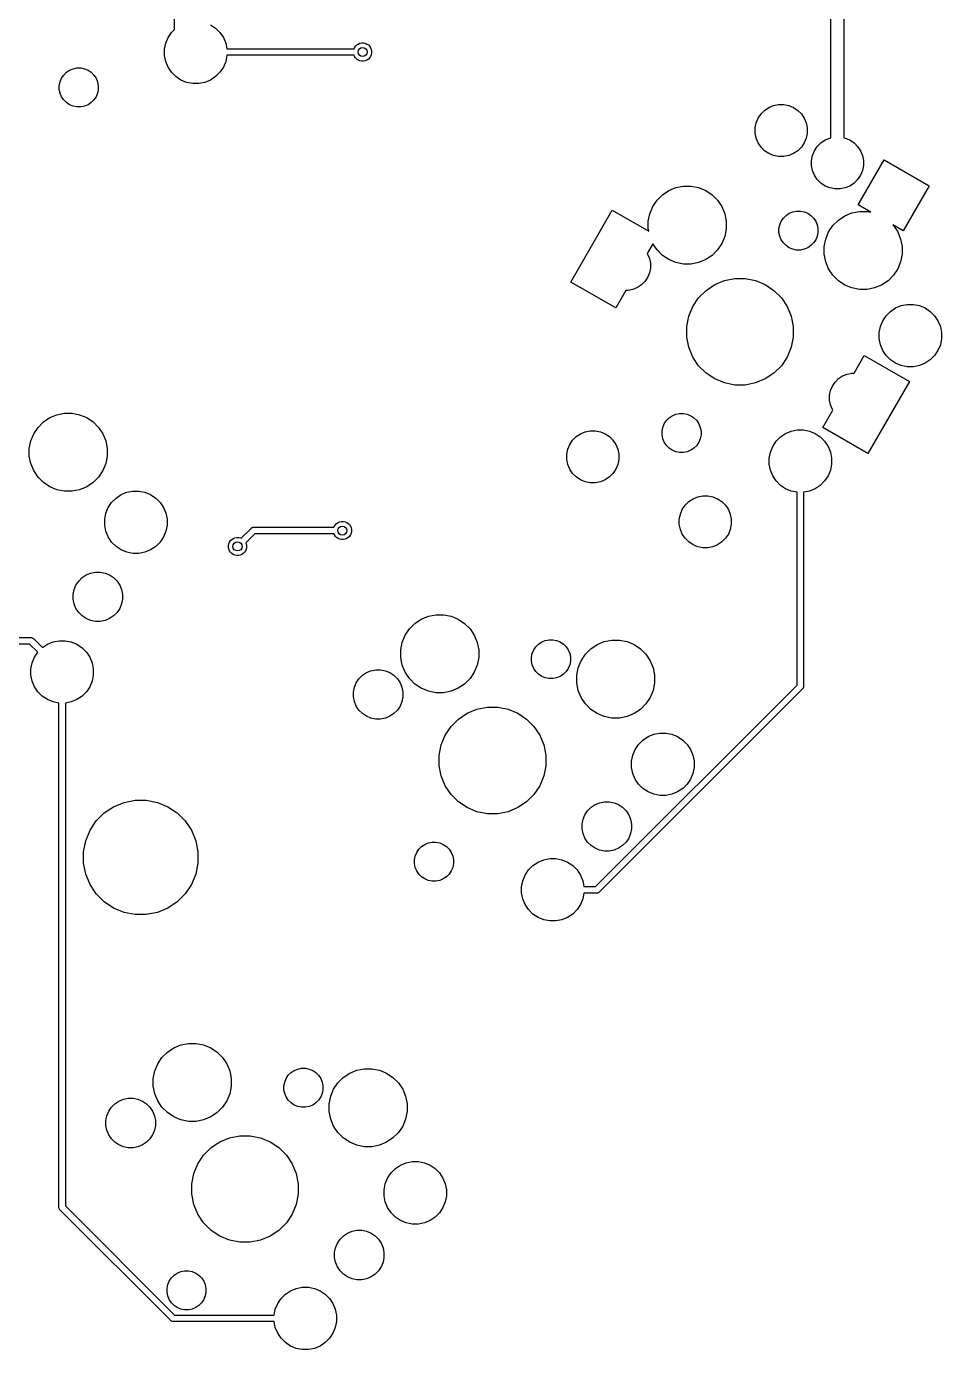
# Model space of a CAD drawing. Extents: x 52 to 337, y -159 to -34.
# Drawn here: x 298 to 333.2, y -159.4 to -108.5 of the extents above; entities that cross this region are included whole.
import ezdxf

# ---------------------------------------------------------------- set-up
doc = ezdxf.new("R2010")
doc.units = 0
doc.layers.add('BLACK', color=7, linetype='CONTINUOUS')

msp = doc.modelspace()

# ---------------------------------------------------------------- linework, layer by layer
at = {"layer": 'BLACK', "linetype": 'CONTINUOUS'}
for p, q in [((328.981, -112.8), (328.981, -101.083)), ((329.481, -101.175), (329.481, -112.8)), ((303.718, -108.635), (303.717, -102.907)), ((305.106, -108.449), (305.302, -108.58)), ((303.384, -109.162), (303.474, -108.944)), ((303.474, -108.944), (303.605, -108.748)), ((303.605, -108.748), (303.718, -108.635)), ((305.302, -108.58), (305.47, -108.748)), ((305.47, -108.748), (305.601, -108.944)), ((305.601, -108.944), (305.691, -109.162)), ((303.337, -109.394), (303.384, -109.162)), ((303.337, -109.631), (303.337, -109.394)), ((305.691, -109.162), (305.734, -109.375)), ((305.734, -109.375), (310.629, -109.375)), ((310.629, -109.375), (310.646, -109.334)), ((310.646, -109.334), (310.684, -109.277)), ((310.684, -109.277), (310.733, -109.228)), ((310.733, -109.228), (310.79, -109.19)), ((310.79, -109.19), (310.854, -109.163)), ((310.854, -109.163), (310.922, -109.15)), ((310.922, -109.15), (310.991, -109.15)), ((310.991, -109.15), (311.058, -109.163)), ((311.058, -109.163), (311.122, -109.19)), ((311.122, -109.19), (311.179, -109.228)), ((311.179, -109.228), (311.228, -109.277)), ((311.228, -109.277), (311.266, -109.334)), ((311.266, -109.334), (311.293, -109.398)), ((311.293, -109.398), (311.306, -109.466)), ((311.306, -109.466), (311.306, -109.534)), ((303.384, -109.863), (303.337, -109.631)), ((303.474, -110.081), (303.384, -109.863)), ((305.691, -109.863), (305.601, -110.081)), ((305.738, -109.631), (305.691, -109.863)), ((310.629, -109.625), (305.738, -109.625)), ((305.738, -109.625), (305.738, -109.631)), ((310.646, -109.666), (310.629, -109.625)), ((310.684, -109.723), (310.646, -109.666)), ((310.733, -109.772), (310.684, -109.723)), ((310.79, -109.81), (310.733, -109.772)), ((310.854, -109.837), (310.79, -109.81)), ((310.922, -109.85), (310.854, -109.837)), ((310.991, -109.85), (310.922, -109.85)), ((311.058, -109.837), (310.991, -109.85)), ((311.122, -109.81), (311.058, -109.837)), ((311.179, -109.772), (311.122, -109.81)), ((311.228, -109.723), (311.179, -109.772)), ((311.266, -109.666), (311.228, -109.723)), ((311.293, -109.602), (311.266, -109.666)), ((311.306, -109.534), (311.293, -109.602)), ((299.373, -110.507), (299.455, -110.384)), ((299.455, -110.384), (299.559, -110.28)), ((299.559, -110.28), (299.682, -110.198)), ((299.682, -110.198), (299.819, -110.141)), ((299.819, -110.141), (299.964, -110.112)), ((299.964, -110.112), (300.111, -110.112)), ((300.111, -110.112), (300.256, -110.141)), ((300.256, -110.141), (300.393, -110.198)), ((300.393, -110.198), (300.516, -110.28)), ((300.516, -110.28), (300.62, -110.384)), ((300.62, -110.384), (300.702, -110.507)), ((303.605, -110.277), (303.474, -110.081)), ((303.773, -110.445), (303.605, -110.277)), ((303.969, -110.576), (303.773, -110.445)), ((305.302, -110.445), (305.106, -110.576)), ((305.47, -110.277), (305.302, -110.445)), ((305.601, -110.081), (305.47, -110.277)), ((299.287, -110.789), (299.316, -110.644)), ((299.287, -110.936), (299.287, -110.789)), ((299.316, -111.081), (299.287, -110.936)), ((299.316, -110.644), (299.373, -110.507)), ((300.702, -110.507), (300.759, -110.644)), ((300.759, -110.644), (300.787, -110.789)), ((300.787, -110.936), (300.759, -111.081)), ((300.787, -110.789), (300.787, -110.936)), ((304.187, -110.666), (303.969, -110.576)), ((304.419, -110.712), (304.187, -110.666)), ((304.656, -110.712), (304.419, -110.712)), ((304.888, -110.666), (304.656, -110.712)), ((305.106, -110.576), (304.888, -110.666)), ((299.373, -111.218), (299.316, -111.081)), ((299.455, -111.341), (299.373, -111.218)), ((299.559, -111.445), (299.455, -111.341)), ((299.682, -111.527), (299.559, -111.445)), ((300.516, -111.445), (300.393, -111.527)), ((300.62, -111.341), (300.516, -111.445)), ((300.702, -111.218), (300.62, -111.341)), ((300.759, -111.081), (300.702, -111.218)), ((299.819, -111.584), (299.682, -111.527)), ((299.964, -111.612), (299.819, -111.584)), ((300.111, -111.612), (299.964, -111.612)), ((300.256, -111.584), (300.111, -111.612)), ((300.393, -111.527), (300.256, -111.584)), ((326.18, -112.046), (326.289, -111.882)), ((326.289, -111.882), (326.429, -111.743)), ((326.429, -111.743), (326.593, -111.633)), ((326.593, -111.633), (326.774, -111.558)), ((326.774, -111.558), (326.968, -111.52)), ((326.968, -111.52), (327.165, -111.52)), ((327.165, -111.52), (327.358, -111.558)), ((327.358, -111.558), (327.54, -111.633)), ((327.54, -111.633), (327.704, -111.743)), ((327.704, -111.743), (327.843, -111.882)), ((327.843, -111.882), (327.952, -112.046)), ((326.066, -112.421), (326.105, -112.228)), ((326.066, -112.618), (326.066, -112.421)), ((326.105, -112.228), (326.18, -112.046)), ((327.952, -112.046), (328.028, -112.228)), ((328.028, -112.228), (328.066, -112.421)), ((328.066, -112.421), (328.066, -112.618)), ((326.105, -112.811), (326.066, -112.618)), ((326.18, -112.993), (326.105, -112.811)), ((326.289, -113.157), (326.18, -112.993)), ((327.952, -112.993), (327.843, -113.157)), ((328.028, -112.811), (327.952, -112.993)), ((328.066, -112.618), (328.028, -112.811)), ((328.454, -113.132), (328.594, -112.993)), ((328.594, -112.993), (328.758, -112.883)), ((328.758, -112.883), (328.94, -112.808)), ((328.94, -112.808), (328.981, -112.8)), ((329.481, -112.8), (329.523, -112.808)), ((329.523, -112.808), (329.705, -112.883)), ((329.705, -112.883), (329.869, -112.993)), ((329.869, -112.993), (330.008, -113.132)), ((326.429, -113.296), (326.289, -113.157)), ((326.593, -113.406), (326.429, -113.296)), ((326.774, -113.481), (326.593, -113.406)), ((326.968, -113.52), (326.774, -113.481)), ((327.165, -113.52), (326.968, -113.52)), ((327.358, -113.481), (327.165, -113.52)), ((327.54, -113.406), (327.358, -113.481)), ((327.704, -113.296), (327.54, -113.406)), ((327.843, -113.157), (327.704, -113.296)), ((328.231, -113.671), (328.27, -113.478)), ((328.27, -113.478), (328.345, -113.296)), ((328.345, -113.296), (328.454, -113.132)), ((330.008, -113.132), (330.117, -113.296)), ((330.117, -113.296), (330.193, -113.478)), ((330.193, -113.478), (330.231, -113.671)), ((328.231, -113.868), (328.231, -113.671)), ((328.27, -114.061), (328.231, -113.868)), ((330.03, -115.386), (331.03, -113.653)), ((330.231, -113.868), (330.193, -114.061)), ((330.231, -113.671), (330.231, -113.868)), ((331.03, -113.653), (332.762, -114.653)), ((328.345, -114.243), (328.27, -114.061)), ((328.454, -114.407), (328.345, -114.243)), ((328.594, -114.546), (328.454, -114.407)), ((328.758, -114.656), (328.594, -114.546)), ((329.869, -114.546), (329.705, -114.656)), ((330.008, -114.407), (329.869, -114.546)), ((330.117, -114.243), (330.008, -114.407)), ((330.193, -114.061), (330.117, -114.243)), ((322.287, -115.204), (322.495, -114.995)), ((322.495, -114.995), (322.741, -114.831)), ((322.741, -114.831), (323.014, -114.718)), ((323.014, -114.718), (323.304, -114.66)), ((323.304, -114.66), (323.599, -114.66)), ((323.599, -114.66), (323.889, -114.718)), ((323.889, -114.718), (324.162, -114.831)), ((324.162, -114.831), (324.408, -114.995)), ((324.408, -114.995), (324.617, -115.204)), ((328.94, -114.731), (328.758, -114.656)), ((329.133, -114.77), (328.94, -114.731)), ((329.33, -114.77), (329.133, -114.77)), ((329.523, -114.731), (329.33, -114.77)), ((329.705, -114.656), (329.523, -114.731)), ((332.762, -114.653), (331.762, -116.386)), ((318.965, -118.35), (320.565, -115.579)), ((320.565, -115.579), (321.968, -116.389)), ((322.009, -115.722), (322.122, -115.449)), ((322.122, -115.449), (322.287, -115.204)), ((324.617, -115.204), (324.781, -115.449)), ((324.781, -115.449), (324.894, -115.722)), ((330.512, -115.664), (330.03, -115.386)), ((321.952, -116.012), (322.009, -115.722)), ((321.952, -116.308), (321.952, -116.012)), ((324.894, -115.722), (324.952, -116.012)), ((324.952, -116.012), (324.952, -116.308)), ((327.01, -116.149), (327.067, -116.012)), ((327.067, -116.012), (327.149, -115.889)), ((327.149, -115.889), (327.253, -115.785)), ((327.253, -115.785), (327.376, -115.703)), ((327.376, -115.703), (327.512, -115.646)), ((327.512, -115.646), (327.657, -115.618)), ((327.657, -115.618), (327.805, -115.618)), ((327.805, -115.618), (327.95, -115.646)), ((327.95, -115.646), (328.087, -115.703)), ((328.087, -115.703), (328.209, -115.785)), ((328.209, -115.785), (328.314, -115.889)), ((328.314, -115.889), (328.396, -116.012)), ((328.396, -116.012), (328.452, -116.149)), ((329.056, -116.179), (329.265, -115.97)), ((329.265, -115.97), (329.51, -115.806)), ((329.51, -115.806), (329.783, -115.693)), ((329.783, -115.693), (330.073, -115.635)), ((330.073, -115.635), (330.369, -115.635)), ((330.369, -115.635), (330.512, -115.664)), ((321.968, -116.389), (321.952, -116.308)), ((324.894, -116.598), (324.781, -116.871)), ((324.952, -116.308), (324.894, -116.598)), ((326.981, -116.294), (327.01, -116.149)), ((326.981, -116.441), (326.981, -116.294)), ((327.01, -116.586), (326.981, -116.441)), ((327.067, -116.723), (327.01, -116.586)), ((328.452, -116.586), (328.396, -116.723)), ((328.452, -116.149), (328.481, -116.294)), ((328.481, -116.441), (328.452, -116.586)), ((328.481, -116.294), (328.481, -116.441)), ((328.779, -116.698), (328.892, -116.425)), ((328.892, -116.425), (329.056, -116.179)), ((331.762, -116.386), (331.361, -116.154)), ((331.361, -116.154), (331.386, -116.179)), ((331.386, -116.179), (331.55, -116.425)), ((331.55, -116.425), (331.663, -116.698)), ((322.126, -116.876), (321.909, -117.252)), ((322.287, -117.116), (322.126, -116.876)), ((324.781, -116.871), (324.617, -117.116)), ((327.149, -116.846), (327.067, -116.723)), ((327.253, -116.95), (327.149, -116.846)), ((327.376, -117.032), (327.253, -116.95)), ((327.512, -117.089), (327.376, -117.032)), ((327.657, -117.118), (327.512, -117.089)), ((327.95, -117.089), (327.805, -117.118)), ((328.087, -117.032), (327.95, -117.089)), ((328.209, -116.95), (328.087, -117.032)), ((328.314, -116.846), (328.209, -116.95)), ((328.396, -116.723), (328.314, -116.846)), ((328.721, -116.988), (328.779, -116.698)), ((328.721, -117.283), (328.721, -116.988)), ((331.663, -116.698), (331.721, -116.988)), ((331.721, -116.988), (331.721, -117.283)), ((321.909, -117.252), (321.924, -117.275)), ((321.924, -117.275), (321.995, -117.448)), ((321.995, -117.448), (322.032, -117.631)), ((322.495, -117.325), (322.287, -117.116)), ((322.741, -117.489), (322.495, -117.325)), ((323.014, -117.602), (322.741, -117.489)), ((323.304, -117.66), (323.014, -117.602)), ((323.889, -117.602), (323.599, -117.66)), ((324.162, -117.489), (323.889, -117.602)), ((324.408, -117.325), (324.162, -117.489)), ((324.617, -117.116), (324.408, -117.325)), ((327.805, -117.118), (327.657, -117.118)), ((328.779, -117.573), (328.721, -117.283)), ((328.892, -117.846), (328.779, -117.573)), ((331.663, -117.573), (331.55, -117.846)), ((331.721, -117.283), (331.663, -117.573)), ((321.995, -118.002), (321.924, -118.175)), ((322.032, -117.818), (321.995, -118.002)), ((322.032, -117.631), (322.032, -117.818)), ((323.599, -117.66), (323.304, -117.66)), ((329.056, -118.091), (328.892, -117.846)), ((329.265, -118.3), (329.056, -118.091)), ((331.386, -118.091), (331.177, -118.3)), ((331.55, -117.846), (331.386, -118.091)), ((320.698, -119.35), (318.965, -118.35)), ((321.359, -118.638), (321.175, -118.675)), ((321.532, -118.567), (321.359, -118.638)), ((321.687, -118.463), (321.532, -118.567)), ((321.82, -118.33), (321.687, -118.463)), ((321.924, -118.175), (321.82, -118.33)), ((324.174, -118.672), (324.51, -118.448)), ((324.51, -118.448), (324.883, -118.293)), ((324.883, -118.293), (325.279, -118.215)), ((325.279, -118.215), (325.683, -118.215)), ((325.683, -118.215), (326.079, -118.293)), ((326.079, -118.293), (326.452, -118.448)), ((326.452, -118.448), (326.788, -118.672)), ((329.51, -118.465), (329.265, -118.3)), ((329.783, -118.578), (329.51, -118.465)), ((330.073, -118.635), (329.783, -118.578)), ((330.369, -118.635), (330.073, -118.635)), ((330.658, -118.578), (330.369, -118.635)), ((330.931, -118.465), (330.658, -118.578)), ((331.177, -118.3), (330.931, -118.465)), ((321.088, -118.675), (320.698, -119.35)), ((321.175, -118.675), (321.088, -118.675)), ((323.665, -119.294), (323.889, -118.958)), ((323.889, -118.958), (324.174, -118.672)), ((326.788, -118.672), (327.074, -118.958)), ((327.074, -118.958), (327.298, -119.294)), ((323.51, -119.667), (323.665, -119.294)), ((327.298, -119.294), (327.452, -119.667)), ((330.972, -119.843), (331.104, -119.647)), ((331.104, -119.647), (331.271, -119.48)), ((331.271, -119.48), (331.467, -119.348)), ((331.467, -119.348), (331.686, -119.258)), ((331.686, -119.258), (331.918, -119.212)), ((331.918, -119.212), (332.154, -119.212)), ((332.154, -119.212), (332.386, -119.258)), ((332.386, -119.258), (332.604, -119.348)), ((332.604, -119.348), (332.801, -119.48)), ((332.801, -119.48), (332.968, -119.647)), ((332.968, -119.647), (333.099, -119.843)), ((323.431, -120.063), (323.51, -119.667)), ((323.431, -120.467), (323.431, -120.063)), ((327.452, -119.667), (327.531, -120.063)), ((327.531, -120.063), (327.531, -120.467)), ((330.836, -120.294), (330.882, -120.062)), ((330.882, -120.062), (330.972, -119.843)), ((333.099, -119.843), (333.19, -120.062)), ((333.19, -120.062), (333.236, -120.294)), ((323.51, -120.863), (323.431, -120.467)), ((327.531, -120.467), (327.452, -120.863)), ((330.836, -120.53), (330.836, -120.294)), ((330.882, -120.762), (330.836, -120.53)), ((333.236, -120.53), (333.19, -120.762)), ((333.236, -120.294), (333.236, -120.53)), ((323.665, -121.236), (323.51, -120.863)), ((327.452, -120.863), (327.298, -121.236)), ((329.875, -121.855), (330.265, -121.179)), ((330.265, -121.179), (331.997, -122.179)), ((330.972, -120.98), (330.882, -120.762)), ((331.104, -121.177), (330.972, -120.98)), ((331.271, -121.344), (331.104, -121.177)), ((332.968, -121.177), (332.801, -121.344)), ((333.099, -120.98), (332.968, -121.177)), ((333.19, -120.762), (333.099, -120.98)), ((323.889, -121.572), (323.665, -121.236)), ((324.174, -121.857), (323.889, -121.572)), ((327.074, -121.572), (326.788, -121.857)), ((327.298, -121.236), (327.074, -121.572)), ((331.467, -121.475), (331.271, -121.344)), ((331.686, -121.566), (331.467, -121.475)), ((331.918, -121.612), (331.686, -121.566)), ((332.154, -121.612), (331.918, -121.612)), ((332.386, -121.566), (332.154, -121.612)), ((332.604, -121.475), (332.386, -121.566)), ((332.801, -121.344), (332.604, -121.475)), ((324.51, -122.081), (324.174, -121.857)), ((324.883, -122.236), (324.51, -122.081)), ((326.452, -122.081), (326.079, -122.236)), ((326.788, -121.857), (326.452, -122.081)), ((329.039, -122.355), (329.143, -122.199)), ((329.143, -122.199), (329.275, -122.067)), ((329.275, -122.067), (329.431, -121.963)), ((329.431, -121.963), (329.604, -121.891)), ((329.604, -121.891), (329.787, -121.855)), ((329.787, -121.855), (329.875, -121.855)), ((331.997, -122.179), (330.397, -124.95)), ((325.279, -122.315), (324.883, -122.236)), ((325.683, -122.315), (325.279, -122.315)), ((326.079, -122.236), (325.683, -122.315)), ((328.931, -122.711), (328.967, -122.528)), ((328.931, -122.898), (328.931, -122.711)), ((328.967, -122.528), (329.039, -122.355)), ((328.967, -123.082), (328.931, -122.898)), ((329.039, -123.255), (328.967, -123.082)), ((298.675, -123.735), (298.921, -123.57)), ((298.921, -123.57), (299.194, -123.457)), ((299.194, -123.457), (299.484, -123.4)), ((299.484, -123.4), (299.779, -123.4)), ((299.779, -123.4), (300.069, -123.457)), ((300.069, -123.457), (300.342, -123.57)), ((300.342, -123.57), (300.588, -123.735)), ((322.567, -123.807), (322.649, -123.684)), ((322.649, -123.684), (322.753, -123.579)), ((322.753, -123.579), (322.876, -123.497)), ((322.876, -123.497), (323.012, -123.441)), ((323.012, -123.441), (323.157, -123.412)), ((323.157, -123.412), (323.305, -123.412)), ((323.305, -123.412), (323.45, -123.441)), ((323.45, -123.441), (323.587, -123.497)), ((323.587, -123.497), (323.709, -123.579)), ((323.709, -123.579), (323.814, -123.684)), ((323.814, -123.684), (323.896, -123.807)), ((328.665, -123.95), (329.054, -123.277)), ((329.054, -123.277), (329.039, -123.255)), ((298.189, -124.462), (298.302, -124.189)), ((298.302, -124.189), (298.467, -123.944)), ((298.467, -123.944), (298.675, -123.735)), ((300.588, -123.735), (300.797, -123.944)), ((300.797, -123.944), (300.961, -124.189)), ((300.961, -124.189), (301.074, -124.462)), ((319.179, -124.3), (319.343, -124.191)), ((319.343, -124.191), (319.524, -124.115)), ((319.524, -124.115), (319.718, -124.077)), ((319.718, -124.077), (319.915, -124.077)), ((319.915, -124.077), (320.108, -124.115)), ((320.108, -124.115), (320.29, -124.191)), ((320.29, -124.191), (320.454, -124.3)), ((322.481, -124.088), (322.51, -123.943)), ((322.481, -124.236), (322.481, -124.088)), ((322.51, -124.381), (322.481, -124.236)), ((322.51, -123.943), (322.567, -123.807)), ((323.896, -123.807), (323.952, -123.943)), ((323.952, -123.943), (323.981, -124.088)), ((323.981, -124.236), (323.952, -124.381)), ((323.981, -124.088), (323.981, -124.236)), ((327.038, -124.311), (327.235, -124.179)), ((327.235, -124.179), (327.453, -124.089)), ((327.453, -124.089), (327.685, -124.043)), ((327.685, -124.043), (327.922, -124.043)), ((327.922, -124.043), (328.153, -124.089)), ((328.153, -124.089), (328.372, -124.179)), ((328.372, -124.179), (328.568, -124.311)), ((330.397, -124.95), (328.665, -123.95)), ((298.132, -124.752), (298.189, -124.462)), ((301.074, -124.462), (301.132, -124.752)), ((318.855, -124.785), (318.93, -124.603)), ((318.93, -124.603), (319.039, -124.439)), ((319.039, -124.439), (319.179, -124.3)), ((320.454, -124.3), (320.593, -124.439)), ((320.593, -124.439), (320.702, -124.603)), ((320.702, -124.603), (320.778, -124.785)), ((322.567, -124.517), (322.51, -124.381)), ((322.649, -124.64), (322.567, -124.517)), ((322.753, -124.744), (322.649, -124.64)), ((322.876, -124.826), (322.753, -124.744)), ((323.709, -124.744), (323.587, -124.826)), ((323.814, -124.64), (323.709, -124.744)), ((323.896, -124.517), (323.814, -124.64)), ((323.952, -124.381), (323.896, -124.517)), ((326.649, -124.893), (326.74, -124.674)), ((326.74, -124.674), (326.871, -124.478)), ((326.871, -124.478), (327.038, -124.311)), ((328.568, -124.311), (328.735, -124.478)), ((328.735, -124.478), (328.867, -124.674)), ((328.867, -124.674), (328.957, -124.893)), ((298.132, -125.047), (298.132, -124.752)), ((298.189, -125.337), (298.132, -125.047)), ((301.132, -125.047), (301.074, -125.337)), ((301.132, -124.752), (301.132, -125.047)), ((318.816, -124.978), (318.855, -124.785)), ((318.816, -125.175), (318.816, -124.978)), ((318.855, -125.369), (318.816, -125.175)), ((320.778, -124.785), (320.816, -124.978)), ((320.816, -125.175), (320.778, -125.369)), ((320.816, -124.978), (320.816, -125.175)), ((323.012, -124.883), (322.876, -124.826)), ((323.157, -124.912), (323.012, -124.883)), ((323.305, -124.912), (323.157, -124.912)), ((323.45, -124.883), (323.305, -124.912)), ((323.587, -124.826), (323.45, -124.883)), ((326.603, -125.124), (326.649, -124.893)), ((326.603, -125.361), (326.603, -125.124)), ((328.957, -124.893), (329.003, -125.124)), ((329.003, -125.124), (329.003, -125.361)), ((298.302, -125.61), (298.189, -125.337)), ((298.467, -125.856), (298.302, -125.61)), ((300.961, -125.61), (300.797, -125.856)), ((301.074, -125.337), (300.961, -125.61)), ((318.93, -125.551), (318.855, -125.369)), ((319.039, -125.714), (318.93, -125.551)), ((319.179, -125.854), (319.039, -125.714)), ((320.593, -125.714), (320.454, -125.854)), ((320.702, -125.551), (320.593, -125.714)), ((320.778, -125.369), (320.702, -125.551)), ((326.649, -125.593), (326.603, -125.361)), ((326.74, -125.811), (326.649, -125.593)), ((328.957, -125.593), (328.867, -125.811)), ((329.003, -125.361), (328.957, -125.593)), ((298.675, -126.065), (298.467, -125.856)), ((298.921, -126.229), (298.675, -126.065)), ((299.194, -126.342), (298.921, -126.229)), ((300.342, -126.229), (300.069, -126.342)), ((300.588, -126.065), (300.342, -126.229)), ((300.797, -125.856), (300.588, -126.065)), ((319.343, -125.963), (319.179, -125.854)), ((319.524, -126.038), (319.343, -125.963)), ((319.718, -126.077), (319.524, -126.038)), ((319.915, -126.077), (319.718, -126.077)), ((320.108, -126.038), (319.915, -126.077)), ((320.29, -125.963), (320.108, -126.038)), ((320.454, -125.854), (320.29, -125.963)), ((326.871, -126.008), (326.74, -125.811)), ((327.038, -126.175), (326.871, -126.008)), ((327.235, -126.306), (327.038, -126.175)), ((328.568, -126.175), (328.372, -126.306)), ((328.735, -126.008), (328.568, -126.175)), ((328.867, -125.811), (328.735, -126.008)), ((299.484, -126.4), (299.194, -126.342)), ((299.779, -126.4), (299.484, -126.4)), ((300.069, -126.342), (299.779, -126.4)), ((301.301, -126.83), (301.468, -126.663)), ((301.468, -126.663), (301.664, -126.531)), ((301.664, -126.531), (301.883, -126.441)), ((301.883, -126.441), (302.115, -126.395)), ((302.115, -126.395), (302.351, -126.395)), ((302.351, -126.395), (302.583, -126.441)), ((302.583, -126.441), (302.801, -126.531)), ((302.801, -126.531), (302.998, -126.663)), ((302.998, -126.663), (303.165, -126.83)), ((323.509, -126.8), (323.673, -126.691)), ((323.673, -126.691), (323.855, -126.615)), ((323.855, -126.615), (324.048, -126.577)), ((324.048, -126.577), (324.245, -126.577)), ((324.245, -126.577), (324.438, -126.615)), ((324.438, -126.615), (324.62, -126.691)), ((324.62, -126.691), (324.784, -126.8)), ((327.453, -126.397), (327.235, -126.306)), ((327.678, -126.441), (327.453, -126.397)), ((327.678, -133.861), (327.678, -126.441)), ((328.153, -126.397), (327.928, -126.441)), ((327.928, -126.441), (327.928, -133.906)), ((328.372, -126.306), (328.153, -126.397)), ((301.033, -127.477), (301.079, -127.245)), ((301.079, -127.245), (301.169, -127.026)), ((301.169, -127.026), (301.301, -126.83)), ((303.165, -126.83), (303.296, -127.026)), ((303.296, -127.026), (303.387, -127.245)), ((303.387, -127.245), (303.433, -127.477)), ((323.146, -127.478), (323.185, -127.285)), ((323.185, -127.285), (323.26, -127.103)), ((323.26, -127.103), (323.37, -126.939)), ((323.37, -126.939), (323.509, -126.8)), ((324.784, -126.8), (324.923, -126.939)), ((324.923, -126.939), (325.033, -127.103)), ((325.033, -127.103), (325.108, -127.285)), ((325.108, -127.285), (325.146, -127.478)), ((301.033, -127.713), (301.033, -127.477)), ((301.079, -127.945), (301.033, -127.713)), ((303.433, -127.713), (303.387, -127.945)), ((303.433, -127.477), (303.433, -127.713)), ((306.687, -127.81), (306.708, -127.799)), ((306.708, -127.799), (306.732, -127.792)), ((306.732, -127.792), (306.75, -127.79)), ((306.75, -127.79), (306.756, -127.789)), ((306.75, -127.79), (306.75, -127.79)), ((306.756, -127.789), (306.763, -127.79)), ((306.763, -127.79), (309.854, -127.79)), ((309.854, -127.79), (309.871, -127.749)), ((309.871, -127.749), (309.909, -127.692)), ((309.909, -127.692), (309.958, -127.643)), ((309.958, -127.643), (310.015, -127.605)), ((310.015, -127.605), (310.079, -127.578)), ((310.079, -127.578), (310.147, -127.565)), ((310.147, -127.565), (310.216, -127.565)), ((310.216, -127.565), (310.283, -127.578)), ((310.283, -127.578), (310.347, -127.605)), ((310.347, -127.605), (310.404, -127.643)), ((310.404, -127.643), (310.453, -127.692)), ((310.453, -127.692), (310.491, -127.749)), ((310.491, -127.749), (310.518, -127.813)), ((323.146, -127.675), (323.146, -127.478)), ((323.185, -127.869), (323.146, -127.675)), ((325.146, -127.675), (325.108, -127.869)), ((325.146, -127.478), (325.146, -127.675)), ((301.169, -128.163), (301.079, -127.945)), ((301.301, -128.36), (301.169, -128.163)), ((303.296, -128.163), (303.165, -128.36)), ((303.387, -127.945), (303.296, -128.163)), ((305.834, -128.361), (305.872, -128.304)), ((305.872, -128.304), (305.921, -128.255)), ((305.921, -128.255), (305.978, -128.217)), ((305.978, -128.217), (306.042, -128.191)), ((306.042, -128.191), (306.109, -128.177)), ((306.109, -128.177), (306.178, -128.177)), ((306.178, -128.177), (306.246, -128.191)), ((306.246, -128.191), (306.287, -128.208)), ((306.287, -128.208), (306.664, -127.831)), ((306.808, -128.04), (306.463, -128.384)), ((306.664, -127.831), (306.668, -127.826)), ((306.668, -127.826), (306.672, -127.822)), ((306.672, -127.822), (306.687, -127.81)), ((309.854, -128.04), (306.808, -128.04)), ((309.871, -128.08), (309.854, -128.04)), ((309.909, -128.138), (309.871, -128.08)), ((309.958, -128.187), (309.909, -128.138)), ((310.015, -128.225), (309.958, -128.187)), ((310.079, -128.251), (310.015, -128.225)), ((310.147, -128.265), (310.079, -128.251)), ((310.216, -128.265), (310.147, -128.265)), ((310.283, -128.251), (310.216, -128.265)), ((310.347, -128.225), (310.283, -128.251)), ((310.404, -128.187), (310.347, -128.225)), ((310.453, -128.138), (310.404, -128.187)), ((310.491, -128.08), (310.453, -128.138)), ((310.518, -128.017), (310.491, -128.08)), ((310.518, -127.813), (310.531, -127.88)), ((310.531, -127.949), (310.518, -128.017)), ((310.531, -127.88), (310.531, -127.949)), ((323.26, -128.051), (323.185, -127.869)), ((323.37, -128.214), (323.26, -128.051)), ((323.509, -128.354), (323.37, -128.214)), ((324.923, -128.214), (324.784, -128.354)), ((325.033, -128.051), (324.923, -128.214)), ((325.108, -127.869), (325.033, -128.051)), ((301.468, -128.527), (301.301, -128.36)), ((301.664, -128.658), (301.468, -128.527)), ((301.883, -128.749), (301.664, -128.658)), ((302.115, -128.795), (301.883, -128.749)), ((302.351, -128.795), (302.115, -128.795)), ((302.583, -128.749), (302.351, -128.795)), ((302.801, -128.658), (302.583, -128.749)), ((302.998, -128.527), (302.801, -128.658)), ((303.165, -128.36), (302.998, -128.527)), ((305.794, -128.493), (305.807, -128.425)), ((305.794, -128.562), (305.794, -128.493)), ((305.807, -128.629), (305.794, -128.562)), ((305.807, -128.425), (305.834, -128.361)), ((305.834, -128.693), (305.807, -128.629)), ((305.872, -128.75), (305.834, -128.693)), ((305.921, -128.799), (305.872, -128.75)), ((305.978, -128.837), (305.921, -128.799)), ((306.367, -128.799), (306.31, -128.837)), ((306.416, -128.75), (306.367, -128.799)), ((306.454, -128.693), (306.416, -128.75)), ((306.48, -128.629), (306.454, -128.693)), ((306.463, -128.384), (306.48, -128.425)), ((306.48, -128.425), (306.494, -128.493)), ((306.494, -128.562), (306.48, -128.629)), ((306.494, -128.493), (306.494, -128.562)), ((323.673, -128.463), (323.509, -128.354)), ((323.855, -128.538), (323.673, -128.463)), ((324.048, -128.577), (323.855, -128.538)), ((324.245, -128.577), (324.048, -128.577)), ((324.438, -128.538), (324.245, -128.577)), ((324.62, -128.463), (324.438, -128.538)), ((324.784, -128.354), (324.62, -128.463)), ((306.042, -128.864), (305.978, -128.837)), ((306.109, -128.877), (306.042, -128.864)), ((306.178, -128.877), (306.109, -128.877)), ((306.246, -128.864), (306.178, -128.877)), ((306.31, -128.837), (306.246, -128.864)), ((300.032, -129.858), (300.165, -129.726)), ((300.165, -129.726), (300.32, -129.622)), ((300.32, -129.622), (300.493, -129.551)), ((300.493, -129.551), (300.677, -129.514)), ((300.677, -129.514), (300.864, -129.514)), ((300.864, -129.514), (301.047, -129.551)), ((301.047, -129.551), (301.22, -129.622)), ((301.22, -129.622), (301.376, -129.726)), ((301.376, -129.726), (301.508, -129.858)), ((299.82, -130.37), (299.857, -130.187)), ((299.857, -130.187), (299.928, -130.014)), ((299.928, -130.014), (300.032, -129.858)), ((301.508, -129.858), (301.612, -130.014)), ((301.612, -130.014), (301.684, -130.187)), ((301.684, -130.187), (301.72, -130.37)), ((299.82, -130.558), (299.82, -130.37)), ((299.857, -130.741), (299.82, -130.558)), ((299.928, -130.914), (299.857, -130.741)), ((301.684, -130.741), (301.612, -130.914)), ((301.72, -130.558), (301.684, -130.741)), ((301.72, -130.37), (301.72, -130.558)), ((300.032, -131.07), (299.928, -130.914)), ((300.165, -131.202), (300.032, -131.07)), ((300.32, -131.306), (300.165, -131.202)), ((300.493, -131.378), (300.32, -131.306)), ((301.22, -131.306), (301.047, -131.378)), ((301.376, -131.202), (301.22, -131.306)), ((301.508, -131.07), (301.376, -131.202)), ((301.612, -130.914), (301.508, -131.07)), ((312.97, -131.493), (313.216, -131.329)), ((313.216, -131.329), (313.489, -131.215)), ((313.489, -131.215), (313.779, -131.158)), ((313.779, -131.158), (314.074, -131.158)), ((314.074, -131.158), (314.364, -131.215)), ((314.364, -131.215), (314.637, -131.329)), ((314.637, -131.329), (314.883, -131.493)), ((300.677, -131.414), (300.493, -131.378)), ((300.864, -131.414), (300.677, -131.414)), ((301.047, -131.378), (300.864, -131.414)), ((312.597, -131.947), (312.762, -131.702)), ((312.762, -131.702), (312.97, -131.493)), ((314.883, -131.493), (315.092, -131.702)), ((315.092, -131.702), (315.256, -131.947)), ((298.143, -132.282), (293.398, -132.282)), ((293.443, -132.032), (298.189, -132.032)), ((298.459, -132.597), (298.143, -132.282)), ((298.189, -132.032), (298.195, -132.031)), ((298.195, -132.031), (298.201, -132.032)), ((298.201, -132.032), (298.201, -132.032)), ((298.201, -132.032), (298.219, -132.033)), ((298.219, -132.033), (298.243, -132.041)), ((298.243, -132.041), (298.265, -132.052)), ((298.265, -132.052), (298.284, -132.068)), ((298.284, -132.068), (298.288, -132.073)), ((298.288, -132.073), (298.636, -132.421)), ((298.636, -132.421), (298.826, -132.293)), ((298.826, -132.293), (299.045, -132.203)), ((299.045, -132.203), (299.277, -132.157)), ((299.277, -132.157), (299.513, -132.157)), ((299.513, -132.157), (299.745, -132.203)), ((299.745, -132.203), (299.963, -132.293)), ((299.963, -132.293), (300.16, -132.425)), ((312.427, -132.51), (312.484, -132.22)), ((312.484, -132.22), (312.597, -131.947)), ((315.256, -131.947), (315.369, -132.22)), ((315.369, -132.22), (315.427, -132.51)), ((317.542, -132.51), (317.624, -132.387)), ((317.624, -132.387), (317.728, -132.283)), ((317.728, -132.283), (317.851, -132.201)), ((317.851, -132.201), (317.987, -132.144)), ((317.987, -132.144), (318.132, -132.115)), ((318.132, -132.115), (318.28, -132.115)), ((318.28, -132.115), (318.425, -132.144)), ((318.425, -132.144), (318.562, -132.201)), ((318.562, -132.201), (318.684, -132.283)), ((318.684, -132.283), (318.789, -132.387)), ((318.789, -132.387), (318.871, -132.51)), ((319.74, -132.468), (319.985, -132.304)), ((319.985, -132.304), (320.258, -132.191)), ((320.258, -132.191), (320.548, -132.133)), ((320.548, -132.133), (320.844, -132.133)), ((320.844, -132.133), (321.133, -132.191)), ((321.133, -132.191), (321.406, -132.304)), ((321.406, -132.304), (321.652, -132.468)), ((298.241, -133.007), (298.331, -132.788)), ((298.331, -132.788), (298.459, -132.597)), ((300.16, -132.425), (300.327, -132.592)), ((300.327, -132.592), (300.458, -132.788)), ((300.458, -132.788), (300.549, -133.007)), ((312.427, -132.806), (312.427, -132.51)), ((312.484, -133.095), (312.427, -132.806)), ((315.427, -132.806), (315.369, -133.095)), ((315.427, -132.51), (315.427, -132.806)), ((317.456, -132.792), (317.485, -132.647)), ((317.456, -132.939), (317.456, -132.792)), ((317.485, -132.647), (317.542, -132.51)), ((318.871, -132.51), (318.927, -132.647)), ((318.927, -132.647), (318.956, -132.792)), ((318.956, -132.792), (318.956, -132.939)), ((319.367, -132.923), (319.531, -132.677)), ((319.531, -132.677), (319.74, -132.468)), ((321.652, -132.468), (321.861, -132.677)), ((321.861, -132.677), (322.025, -132.923)), ((298.195, -133.238), (298.241, -133.007)), ((298.195, -133.475), (298.195, -133.238)), ((300.549, -133.007), (300.595, -133.238)), ((300.595, -133.238), (300.595, -133.475)), ((310.951, -133.485), (311.107, -133.381)), ((311.107, -133.381), (311.28, -133.309)), ((311.28, -133.309), (311.463, -133.272)), ((311.463, -133.272), (311.65, -133.272)), ((311.65, -133.272), (311.834, -133.309)), ((311.834, -133.309), (312.007, -133.381)), ((312.007, -133.381), (312.162, -133.485)), ((312.597, -133.368), (312.484, -133.095)), ((312.762, -133.614), (312.597, -133.368)), ((315.256, -133.368), (315.092, -133.614)), ((315.369, -133.095), (315.256, -133.368)), ((317.485, -133.084), (317.456, -132.939)), ((317.542, -133.221), (317.485, -133.084)), ((317.624, -133.343), (317.542, -133.221)), ((317.728, -133.448), (317.624, -133.343)), ((318.789, -133.343), (318.684, -133.448)), ((318.871, -133.221), (318.789, -133.343)), ((318.927, -133.084), (318.871, -133.221)), ((318.956, -132.939), (318.927, -133.084)), ((319.196, -133.485), (319.254, -133.196)), ((319.254, -133.196), (319.367, -132.923)), ((322.025, -132.923), (322.138, -133.196)), ((322.138, -133.196), (322.196, -133.485)), ((298.241, -133.707), (298.195, -133.475)), ((298.331, -133.925), (298.241, -133.707)), ((300.549, -133.707), (300.458, -133.925)), ((300.595, -133.475), (300.549, -133.707)), ((310.643, -133.945), (310.715, -133.773)), ((310.715, -133.773), (310.819, -133.617)), ((310.819, -133.617), (310.951, -133.485)), ((312.162, -133.485), (312.295, -133.617)), ((312.295, -133.617), (312.399, -133.773)), ((312.399, -133.773), (312.47, -133.945)), ((312.97, -133.823), (312.762, -133.614)), ((313.216, -133.987), (312.97, -133.823)), ((314.883, -133.823), (314.637, -133.987)), ((315.092, -133.614), (314.883, -133.823)), ((317.851, -133.53), (317.728, -133.448)), ((317.987, -133.587), (317.851, -133.53)), ((318.132, -133.615), (317.987, -133.587)), ((318.28, -133.615), (318.132, -133.615)), ((318.425, -133.587), (318.28, -133.615)), ((318.562, -133.53), (318.425, -133.587)), ((318.684, -133.448), (318.562, -133.53)), ((319.196, -133.781), (319.196, -133.485)), ((319.254, -134.071), (319.196, -133.781)), ((319.924, -141.615), (327.678, -133.861)), ((322.196, -133.781), (322.138, -134.071)), ((322.196, -133.485), (322.196, -133.781)), ((327.928, -133.906), (327.929, -133.913)), ((327.929, -133.913), (327.928, -133.919)), ((298.463, -134.122), (298.331, -133.925)), ((298.63, -134.289), (298.463, -134.122)), ((298.826, -134.42), (298.63, -134.289)), ((299.045, -134.51), (298.826, -134.42)), ((299.963, -134.42), (299.745, -134.51)), ((300.16, -134.289), (299.963, -134.42)), ((300.327, -134.122), (300.16, -134.289)), ((300.458, -133.925), (300.327, -134.122)), ((310.607, -134.129), (310.643, -133.945)), ((310.607, -134.316), (310.607, -134.129)), ((310.643, -134.5), (310.607, -134.316)), ((312.47, -133.945), (312.507, -134.129)), ((312.507, -134.316), (312.47, -134.5)), ((312.507, -134.129), (312.507, -134.316)), ((313.489, -134.1), (313.216, -133.987)), ((313.779, -134.158), (313.489, -134.1)), ((314.074, -134.158), (313.779, -134.158)), ((314.364, -134.1), (314.074, -134.158)), ((314.637, -133.987), (314.364, -134.1)), ((319.367, -134.344), (319.254, -134.071)), ((319.531, -134.589), (319.367, -134.344)), ((327.887, -134.005), (320.068, -141.825)), ((322.025, -134.344), (321.861, -134.589)), ((322.138, -134.071), (322.025, -134.344)), ((327.892, -134.001), (327.887, -134.005)), ((327.896, -133.997), (327.892, -134.001)), ((327.908, -133.982), (327.896, -133.997)), ((327.896, -133.997), (327.896, -133.997)), ((327.912, -133.974), (327.908, -133.982)), ((327.919, -133.961), (327.912, -133.974)), ((327.927, -133.937), (327.919, -133.961)), ((327.928, -133.919), (327.927, -133.937)), ((327.928, -133.919), (327.928, -133.919)), ((299.27, -134.555), (299.045, -134.51)), ((299.27, -153.952), (299.27, -134.555)), ((299.745, -134.51), (299.52, -134.555)), ((299.52, -134.555), (299.52, -153.906)), ((310.715, -134.672), (310.643, -134.5)), ((310.819, -134.828), (310.715, -134.672)), ((310.951, -134.96), (310.819, -134.828)), ((312.295, -134.828), (312.162, -134.96)), ((312.399, -134.672), (312.295, -134.828)), ((312.47, -134.5), (312.399, -134.672)), ((314.985, -134.946), (315.358, -134.791)), ((315.358, -134.791), (315.754, -134.712)), ((315.754, -134.712), (316.158, -134.712)), ((316.158, -134.712), (316.554, -134.791)), ((316.554, -134.791), (316.927, -134.946)), ((319.74, -134.798), (319.531, -134.589)), ((319.985, -134.962), (319.74, -134.798)), ((321.652, -134.798), (321.406, -134.962)), ((321.861, -134.589), (321.652, -134.798)), ((311.107, -135.064), (310.951, -134.96)), ((311.28, -135.136), (311.107, -135.064)), ((311.463, -135.172), (311.28, -135.136)), ((311.65, -135.172), (311.463, -135.172)), ((311.834, -135.136), (311.65, -135.172)), ((312.007, -135.064), (311.834, -135.136)), ((312.162, -134.96), (312.007, -135.064)), ((314.364, -135.456), (314.649, -135.17)), ((314.649, -135.17), (314.985, -134.946)), ((316.927, -134.946), (317.263, -135.17)), ((317.263, -135.17), (317.549, -135.456)), ((320.258, -135.075), (319.985, -134.962)), ((320.548, -135.133), (320.258, -135.075)), ((320.844, -135.133), (320.548, -135.133)), ((321.133, -135.075), (320.844, -135.133)), ((321.406, -134.962), (321.133, -135.075)), ((313.985, -136.165), (314.14, -135.791)), ((314.14, -135.791), (314.364, -135.456)), ((317.549, -135.456), (317.773, -135.791)), ((317.773, -135.791), (317.927, -136.165)), ((321.746, -135.977), (321.942, -135.846)), ((321.942, -135.846), (322.161, -135.756)), ((322.161, -135.756), (322.393, -135.71)), ((322.393, -135.71), (322.629, -135.71)), ((322.629, -135.71), (322.861, -135.756)), ((322.861, -135.756), (323.079, -135.846)), ((323.079, -135.846), (323.276, -135.977)), ((313.906, -136.561), (313.985, -136.165)), ((317.927, -136.165), (318.006, -136.561)), ((321.357, -136.559), (321.447, -136.341)), ((321.447, -136.341), (321.579, -136.145)), ((321.579, -136.145), (321.746, -135.977)), ((323.276, -135.977), (323.443, -136.145)), ((323.443, -136.145), (323.574, -136.341)), ((323.574, -136.341), (323.665, -136.559)), ((313.906, -136.964), (313.906, -136.561)), ((313.985, -137.36), (313.906, -136.964)), ((318.006, -136.964), (317.927, -137.36)), ((318.006, -136.561), (318.006, -136.964)), ((321.311, -136.791), (321.357, -136.559)), ((321.311, -137.028), (321.311, -136.791)), ((323.665, -136.559), (323.711, -136.791)), ((323.711, -136.791), (323.711, -137.028)), ((314.14, -137.734), (313.985, -137.36)), ((317.927, -137.36), (317.773, -137.734)), ((321.357, -137.26), (321.311, -137.028)), ((321.447, -137.478), (321.357, -137.26)), ((321.579, -137.674), (321.447, -137.478)), ((323.574, -137.478), (323.443, -137.674)), ((323.665, -137.26), (323.574, -137.478)), ((323.711, -137.028), (323.665, -137.26)), ((314.364, -138.069), (314.14, -137.734)), ((317.773, -137.734), (317.549, -138.069)), ((321.746, -137.842), (321.579, -137.674)), ((321.942, -137.973), (321.746, -137.842)), ((322.161, -138.063), (321.942, -137.973)), ((323.079, -137.973), (322.861, -138.063)), ((323.276, -137.842), (323.079, -137.973)), ((323.443, -137.674), (323.276, -137.842)), ((301.377, -138.544), (301.777, -138.378)), ((301.777, -138.378), (302.202, -138.294)), ((302.202, -138.294), (302.635, -138.294)), ((302.635, -138.294), (303.06, -138.378)), ((303.06, -138.378), (303.461, -138.544)), ((314.649, -138.355), (314.364, -138.069)), ((314.985, -138.579), (314.649, -138.355)), ((317.263, -138.355), (316.927, -138.579)), ((317.549, -138.069), (317.263, -138.355)), ((319.75, -138.565), (319.906, -138.461)), ((319.906, -138.461), (320.079, -138.389)), ((320.079, -138.389), (320.262, -138.352)), ((320.262, -138.352), (320.449, -138.352)), ((320.449, -138.352), (320.633, -138.389)), ((320.633, -138.389), (320.806, -138.461)), ((320.806, -138.461), (320.961, -138.565)), ((322.393, -138.11), (322.161, -138.063)), ((322.629, -138.11), (322.393, -138.11)), ((322.861, -138.063), (322.629, -138.11)), ((300.71, -139.091), (301.016, -138.785)), ((301.016, -138.785), (301.377, -138.544)), ((303.461, -138.544), (303.821, -138.785)), ((303.821, -138.785), (304.128, -139.091)), ((315.358, -138.734), (314.985, -138.579)), ((315.754, -138.812), (315.358, -138.734)), ((316.158, -138.812), (315.754, -138.812)), ((316.554, -138.734), (316.158, -138.812)), ((316.927, -138.579), (316.554, -138.734)), ((319.442, -139.025), (319.514, -138.853)), ((319.514, -138.853), (319.618, -138.697)), ((319.618, -138.697), (319.75, -138.565)), ((320.961, -138.565), (321.094, -138.697)), ((321.094, -138.697), (321.198, -138.853)), ((321.198, -138.853), (321.269, -139.025)), ((300.303, -139.852), (300.469, -139.452)), ((300.469, -139.452), (300.71, -139.091)), ((304.128, -139.091), (304.368, -139.452)), ((304.368, -139.452), (304.534, -139.852)), ((319.406, -139.209), (319.442, -139.025)), ((319.406, -139.396), (319.406, -139.209)), ((319.442, -139.58), (319.406, -139.396)), ((321.269, -139.025), (321.306, -139.209)), ((321.306, -139.396), (321.269, -139.58)), ((321.306, -139.209), (321.306, -139.396)), ((300.219, -140.277), (300.303, -139.852)), ((304.534, -139.852), (304.619, -140.277)), ((313.228, -140.077), (313.351, -139.995)), ((313.351, -139.995), (313.487, -139.938)), ((313.487, -139.938), (313.632, -139.91)), ((313.632, -139.91), (313.78, -139.91)), ((313.78, -139.91), (313.925, -139.938)), ((313.925, -139.938), (314.062, -139.995)), ((314.062, -139.995), (314.184, -140.077)), ((319.514, -139.752), (319.442, -139.58)), ((319.618, -139.908), (319.514, -139.752)), ((319.75, -140.04), (319.618, -139.908)), ((321.094, -139.908), (320.961, -140.04)), ((321.198, -139.752), (321.094, -139.908)), ((321.269, -139.58), (321.198, -139.752)), ((300.219, -140.71), (300.219, -140.277)), ((304.619, -140.277), (304.619, -140.71)), ((312.956, -140.586), (312.985, -140.441)), ((312.985, -140.441), (313.042, -140.304)), ((313.042, -140.304), (313.124, -140.182)), ((313.124, -140.182), (313.228, -140.077)), ((314.184, -140.077), (314.289, -140.182)), ((314.289, -140.182), (314.371, -140.304)), ((314.371, -140.304), (314.427, -140.441)), ((314.427, -140.441), (314.456, -140.586)), ((319.906, -140.144), (319.75, -140.04)), ((320.079, -140.216), (319.906, -140.144)), ((320.262, -140.252), (320.079, -140.216)), ((320.449, -140.252), (320.262, -140.252)), ((320.633, -140.216), (320.449, -140.252)), ((320.806, -140.144), (320.633, -140.216)), ((320.961, -140.04), (320.806, -140.144)), ((300.303, -141.135), (300.219, -140.71)), ((304.619, -140.71), (304.534, -141.135)), ((312.956, -140.733), (312.956, -140.586)), ((312.985, -140.878), (312.956, -140.733)), ((313.042, -141.015), (312.985, -140.878)), ((313.124, -141.138), (313.042, -141.015)), ((314.371, -141.015), (314.289, -141.138)), ((314.427, -140.878), (314.371, -141.015)), ((314.456, -140.733), (314.427, -140.878)), ((314.456, -140.586), (314.456, -140.733)), ((317.215, -141.172), (317.346, -140.976)), ((317.346, -140.976), (317.513, -140.808)), ((317.513, -140.808), (317.71, -140.677)), ((317.71, -140.677), (317.928, -140.587)), ((317.928, -140.587), (318.16, -140.54)), ((318.16, -140.54), (318.397, -140.54)), ((318.397, -140.54), (318.628, -140.587)), ((318.628, -140.587), (318.847, -140.677)), ((318.847, -140.677), (319.043, -140.808)), ((319.043, -140.808), (319.21, -140.976)), ((319.21, -140.976), (319.342, -141.172)), ((300.469, -141.536), (300.303, -141.135)), ((300.71, -141.896), (300.469, -141.536)), ((304.368, -141.536), (304.128, -141.896)), ((304.534, -141.135), (304.368, -141.536)), ((313.228, -141.242), (313.124, -141.138)), ((313.351, -141.324), (313.228, -141.242)), ((313.487, -141.381), (313.351, -141.324)), ((313.632, -141.41), (313.487, -141.381)), ((313.78, -141.41), (313.632, -141.41)), ((313.925, -141.381), (313.78, -141.41)), ((314.062, -141.324), (313.925, -141.381)), ((314.184, -141.242), (314.062, -141.324)), ((314.289, -141.138), (314.184, -141.242)), ((317.078, -141.622), (317.124, -141.39)), ((317.124, -141.39), (317.215, -141.172)), ((319.342, -141.172), (319.432, -141.39)), ((319.432, -141.39), (319.477, -141.615)), ((301.016, -142.203), (300.71, -141.896)), ((304.128, -141.896), (303.821, -142.203)), ((317.078, -141.859), (317.078, -141.622)), ((317.124, -142.091), (317.078, -141.859)), ((319.477, -141.865), (319.432, -142.091)), ((319.477, -141.615), (319.924, -141.615)), ((319.969, -141.865), (319.477, -141.865)), ((319.975, -141.866), (319.969, -141.865)), ((319.982, -141.865), (319.975, -141.866)), ((320, -141.864), (319.982, -141.865)), ((319.982, -141.865), (319.982, -141.865)), ((320.023, -141.857), (320, -141.864)), ((320.045, -141.845), (320.023, -141.857)), ((320.064, -141.829), (320.045, -141.845)), ((320.068, -141.825), (320.064, -141.829)), ((301.377, -142.443), (301.016, -142.203)), ((301.777, -142.609), (301.377, -142.443)), ((303.461, -142.443), (303.06, -142.609)), ((303.821, -142.203), (303.461, -142.443)), ((317.215, -142.309), (317.124, -142.091)), ((317.346, -142.505), (317.215, -142.309)), ((317.513, -142.673), (317.346, -142.505)), ((319.21, -142.505), (319.043, -142.673)), ((319.342, -142.309), (319.21, -142.505)), ((319.432, -142.091), (319.342, -142.309)), ((302.202, -142.694), (301.777, -142.609)), ((302.635, -142.694), (302.202, -142.694)), ((303.06, -142.609), (302.635, -142.694)), ((317.71, -142.804), (317.513, -142.673)), ((317.928, -142.894), (317.71, -142.804)), ((318.16, -142.94), (317.928, -142.894)), ((318.397, -142.94), (318.16, -142.94)), ((318.628, -142.894), (318.397, -142.94)), ((318.847, -142.804), (318.628, -142.894)), ((319.043, -142.673), (318.847, -142.804)), ((303.964, -147.709), (304.254, -147.652)), ((304.254, -147.652), (304.549, -147.652)), ((304.549, -147.652), (304.839, -147.709)), ((303.237, -148.195), (303.445, -147.986)), ((303.445, -147.986), (303.691, -147.822)), ((303.691, -147.822), (303.964, -147.709)), ((304.839, -147.709), (305.112, -147.822)), ((305.112, -147.822), (305.358, -147.986)), ((305.358, -147.986), (305.567, -148.195)), ((302.959, -148.714), (303.072, -148.441)), ((303.072, -148.441), (303.237, -148.195)), ((305.567, -148.195), (305.731, -148.441)), ((305.731, -148.441), (305.844, -148.714)), ((308.326, -148.694), (308.462, -148.638)), ((308.462, -148.638), (308.607, -148.609)), ((308.607, -148.609), (308.755, -148.609)), ((308.755, -148.609), (308.9, -148.638)), ((308.9, -148.638), (309.037, -148.694)), ((310.733, -148.684), (311.023, -148.627)), ((311.023, -148.627), (311.319, -148.627)), ((311.319, -148.627), (311.608, -148.684)), ((302.902, -149.004), (302.959, -148.714)), ((302.902, -149.299), (302.902, -149.004)), ((305.844, -148.714), (305.902, -149.004)), ((305.902, -149.004), (305.902, -149.299)), ((307.931, -149.285), (307.96, -149.14)), ((307.96, -149.14), (308.017, -149.004)), ((308.017, -149.004), (308.099, -148.881)), ((308.099, -148.881), (308.203, -148.777)), ((308.203, -148.777), (308.326, -148.694)), ((309.037, -148.694), (309.159, -148.777)), ((309.159, -148.777), (309.264, -148.881)), ((309.264, -148.881), (309.346, -149.004)), ((309.346, -149.004), (309.402, -149.14)), ((309.402, -149.14), (309.431, -149.285)), ((309.842, -149.416), (310.006, -149.171)), ((310.006, -149.171), (310.215, -148.962)), ((310.215, -148.962), (310.46, -148.798)), ((310.46, -148.798), (310.733, -148.684)), ((311.608, -148.684), (311.881, -148.798)), ((311.881, -148.798), (312.127, -148.962)), ((312.127, -148.962), (312.336, -149.171)), ((312.336, -149.171), (312.5, -149.416)), ((302.959, -149.589), (302.902, -149.299)), ((303.072, -149.862), (302.959, -149.589)), ((305.844, -149.589), (305.731, -149.862)), ((305.902, -149.299), (305.844, -149.589)), ((307.931, -149.433), (307.931, -149.285)), ((307.96, -149.578), (307.931, -149.433)), ((308.017, -149.714), (307.96, -149.578)), ((309.402, -149.578), (309.346, -149.714)), ((309.431, -149.433), (309.402, -149.578)), ((309.431, -149.285), (309.431, -149.433)), ((309.671, -149.979), (309.729, -149.689)), ((309.729, -149.689), (309.842, -149.416)), ((312.5, -149.416), (312.613, -149.689)), ((312.613, -149.689), (312.671, -149.979)), ((301.19, -150.266), (301.294, -150.111)), ((301.294, -150.111), (301.426, -149.978)), ((301.426, -149.978), (301.582, -149.874)), ((301.582, -149.874), (301.755, -149.803)), ((301.755, -149.803), (301.938, -149.766)), ((301.938, -149.766), (302.125, -149.766)), ((302.125, -149.766), (302.309, -149.803)), ((302.309, -149.803), (302.482, -149.874)), ((302.482, -149.874), (302.637, -149.978)), ((302.637, -149.978), (302.77, -150.111)), ((302.77, -150.111), (302.874, -150.266)), ((303.237, -150.108), (303.072, -149.862)), ((303.445, -150.317), (303.237, -150.108)), ((305.567, -150.108), (305.358, -150.317)), ((305.731, -149.862), (305.567, -150.108)), ((308.099, -149.837), (308.017, -149.714)), ((308.203, -149.942), (308.099, -149.837)), ((308.326, -150.024), (308.203, -149.942)), ((308.462, -150.08), (308.326, -150.024)), ((308.607, -150.109), (308.462, -150.08)), ((308.755, -150.109), (308.607, -150.109)), ((308.9, -150.08), (308.755, -150.109)), ((309.037, -150.024), (308.9, -150.08)), ((309.159, -149.942), (309.037, -150.024)), ((309.264, -149.837), (309.159, -149.942)), ((309.346, -149.714), (309.264, -149.837)), ((309.671, -150.275), (309.671, -149.979)), ((312.671, -149.979), (312.671, -150.275)), ((301.082, -150.623), (301.118, -150.439)), ((301.082, -150.81), (301.082, -150.623)), ((301.118, -150.439), (301.19, -150.266)), ((302.874, -150.266), (302.945, -150.439)), ((302.945, -150.439), (302.982, -150.623)), ((302.982, -150.623), (302.982, -150.81)), ((303.691, -150.481), (303.445, -150.317)), ((303.964, -150.594), (303.691, -150.481)), ((304.254, -150.652), (303.964, -150.594)), ((304.549, -150.652), (304.254, -150.652)), ((304.839, -150.594), (304.549, -150.652)), ((305.112, -150.481), (304.839, -150.594)), ((305.358, -150.317), (305.112, -150.481)), ((309.729, -150.564), (309.671, -150.275)), ((309.842, -150.837), (309.729, -150.564)), ((312.613, -150.564), (312.5, -150.837)), ((312.671, -150.275), (312.613, -150.564)), ((301.118, -150.993), (301.082, -150.81)), ((301.19, -151.166), (301.118, -150.993)), ((301.294, -151.322), (301.19, -151.166)), ((302.874, -151.166), (302.77, -151.322)), ((302.945, -150.993), (302.874, -151.166)), ((302.982, -150.81), (302.945, -150.993)), ((305.833, -151.285), (306.229, -151.206)), ((306.229, -151.206), (306.633, -151.206)), ((306.633, -151.206), (307.029, -151.285)), ((310.006, -151.083), (309.842, -150.837)), ((310.215, -151.292), (310.006, -151.083)), ((312.336, -151.083), (312.127, -151.292)), ((312.5, -150.837), (312.336, -151.083)), ((301.426, -151.454), (301.294, -151.322)), ((301.582, -151.558), (301.426, -151.454)), ((301.755, -151.63), (301.582, -151.558)), ((301.938, -151.666), (301.755, -151.63)), ((302.125, -151.666), (301.938, -151.666)), ((302.309, -151.63), (302.125, -151.666)), ((302.482, -151.558), (302.309, -151.63)), ((302.637, -151.454), (302.482, -151.558)), ((302.77, -151.322), (302.637, -151.454)), ((304.839, -151.949), (305.124, -151.664)), ((305.124, -151.664), (305.46, -151.44)), ((305.46, -151.44), (305.833, -151.285)), ((307.029, -151.285), (307.402, -151.44)), ((307.402, -151.44), (307.738, -151.664)), ((307.738, -151.664), (308.024, -151.949)), ((310.46, -151.456), (310.215, -151.292)), ((310.733, -151.569), (310.46, -151.456)), ((311.023, -151.627), (310.733, -151.569)), ((311.319, -151.627), (311.023, -151.627)), ((311.608, -151.569), (311.319, -151.627)), ((311.881, -151.456), (311.608, -151.569)), ((312.127, -151.292), (311.881, -151.456)), ((304.615, -152.285), (304.839, -151.949)), ((308.024, -151.949), (308.248, -152.285)), ((312.636, -152.249), (312.868, -152.203)), ((312.868, -152.203), (313.104, -152.203)), ((313.104, -152.203), (313.336, -152.249)), ((304.381, -153.054), (304.46, -152.658)), ((304.46, -152.658), (304.615, -152.285)), ((308.248, -152.285), (308.402, -152.658)), ((308.402, -152.658), (308.481, -153.054)), ((311.922, -152.835), (312.054, -152.638)), ((312.054, -152.638), (312.221, -152.471)), ((312.221, -152.471), (312.417, -152.34)), ((312.417, -152.34), (312.636, -152.249)), ((313.336, -152.249), (313.554, -152.34)), ((313.554, -152.34), (313.751, -152.471)), ((313.751, -152.471), (313.918, -152.638)), ((313.918, -152.638), (314.049, -152.835)), ((304.381, -153.458), (304.381, -153.054)), ((308.481, -153.054), (308.481, -153.458)), ((311.786, -153.285), (311.832, -153.053)), ((311.832, -153.053), (311.922, -152.835)), ((314.049, -152.835), (314.14, -153.053)), ((314.14, -153.053), (314.186, -153.285)), ((304.46, -153.854), (304.381, -153.458)), ((308.481, -153.458), (308.402, -153.854)), ((311.786, -153.521), (311.786, -153.285)), ((311.832, -153.753), (311.786, -153.521)), ((311.922, -153.972), (311.832, -153.753)), ((314.14, -153.753), (314.049, -153.972)), ((314.186, -153.521), (314.14, -153.753)), ((314.186, -153.285), (314.186, -153.521)), ((299.269, -153.958), (299.27, -153.952)), ((299.27, -153.964), (299.269, -153.958)), ((299.272, -153.982), (299.27, -153.964)), ((299.27, -153.964), (299.27, -153.964)), ((299.279, -154.006), (299.272, -153.982)), ((299.29, -154.028), (299.279, -154.006)), ((299.306, -154.047), (299.29, -154.028)), ((299.311, -154.051), (299.306, -154.047)), ((303.578, -158.318), (299.311, -154.051)), ((299.52, -153.906), (303.723, -158.109)), ((304.615, -154.227), (304.46, -153.854)), ((304.839, -154.563), (304.615, -154.227)), ((308.248, -154.227), (308.024, -154.563)), ((308.402, -153.854), (308.248, -154.227)), ((312.054, -154.168), (311.922, -153.972)), ((312.221, -154.335), (312.054, -154.168)), ((313.918, -154.168), (313.751, -154.335)), ((314.049, -153.972), (313.918, -154.168)), ((305.124, -154.849), (304.839, -154.563)), ((308.024, -154.563), (307.738, -154.849)), ((312.417, -154.467), (312.221, -154.335)), ((312.636, -154.557), (312.417, -154.467)), ((312.868, -154.603), (312.636, -154.557)), ((313.104, -154.603), (312.868, -154.603)), ((313.336, -154.557), (313.104, -154.603)), ((313.554, -154.467), (313.336, -154.557)), ((313.751, -154.335), (313.554, -154.467)), ((305.46, -155.073), (305.124, -154.849)), ((305.833, -155.227), (305.46, -155.073)), ((306.229, -155.306), (305.833, -155.227)), ((307.029, -155.227), (306.633, -155.306)), ((307.402, -155.073), (307.029, -155.227)), ((307.738, -154.849), (307.402, -155.073)), ((309.989, -155.346), (310.093, -155.191)), ((310.093, -155.191), (310.225, -155.058)), ((310.225, -155.058), (310.381, -154.954)), ((310.381, -154.954), (310.554, -154.883)), ((310.554, -154.883), (310.737, -154.846)), ((310.737, -154.846), (310.924, -154.846)), ((310.924, -154.846), (311.108, -154.883)), ((311.108, -154.883), (311.281, -154.954)), ((311.281, -154.954), (311.436, -155.058)), ((311.436, -155.058), (311.569, -155.191)), ((311.569, -155.191), (311.673, -155.346)), ((306.633, -155.306), (306.229, -155.306)), ((309.881, -155.703), (309.917, -155.519)), ((309.881, -155.89), (309.881, -155.703)), ((309.917, -155.519), (309.989, -155.346)), ((311.673, -155.346), (311.744, -155.519)), ((311.744, -155.519), (311.781, -155.703)), ((311.781, -155.703), (311.781, -155.89)), ((309.917, -156.073), (309.881, -155.89)), ((309.989, -156.246), (309.917, -156.073)), ((310.093, -156.402), (309.989, -156.246)), ((311.673, -156.246), (311.569, -156.402)), ((311.744, -156.073), (311.673, -156.246)), ((311.781, -155.89), (311.744, -156.073)), ((303.46, -156.935), (303.517, -156.798)), ((303.517, -156.798), (303.599, -156.675)), ((303.599, -156.675), (303.703, -156.571)), ((303.703, -156.571), (303.826, -156.489)), ((303.826, -156.489), (303.962, -156.432)), ((303.962, -156.432), (304.107, -156.403)), ((304.107, -156.403), (304.255, -156.403)), ((304.255, -156.403), (304.4, -156.432)), ((304.4, -156.432), (304.537, -156.489)), ((304.537, -156.489), (304.659, -156.571)), ((304.659, -156.571), (304.764, -156.675)), ((304.764, -156.675), (304.846, -156.798)), ((304.846, -156.798), (304.902, -156.935)), ((310.225, -156.534), (310.093, -156.402)), ((310.381, -156.638), (310.225, -156.534)), ((310.554, -156.71), (310.381, -156.638)), ((310.737, -156.746), (310.554, -156.71)), ((310.924, -156.746), (310.737, -156.746)), ((311.108, -156.71), (310.924, -156.746)), ((311.281, -156.638), (311.108, -156.71)), ((311.436, -156.534), (311.281, -156.638)), ((311.569, -156.402), (311.436, -156.534)), ((303.431, -157.079), (303.46, -156.935)), ((303.431, -157.227), (303.431, -157.079)), ((303.46, -157.372), (303.431, -157.227)), ((304.902, -156.935), (304.931, -157.079)), ((304.931, -157.227), (304.902, -157.372)), ((304.931, -157.079), (304.931, -157.227)), ((307.821, -157.469), (307.988, -157.302)), ((307.988, -157.302), (308.185, -157.171)), ((308.185, -157.171), (308.403, -157.08)), ((308.403, -157.08), (308.635, -157.034)), ((308.635, -157.034), (308.872, -157.034)), ((308.872, -157.034), (309.103, -157.08)), ((309.103, -157.08), (309.322, -157.171)), ((309.322, -157.171), (309.518, -157.302)), ((309.518, -157.302), (309.685, -157.469)), ((303.517, -157.509), (303.46, -157.372)), ((303.599, -157.631), (303.517, -157.509)), ((303.703, -157.736), (303.599, -157.631)), ((303.826, -157.818), (303.703, -157.736)), ((303.962, -157.875), (303.826, -157.818)), ((304.537, -157.818), (304.4, -157.875)), ((304.659, -157.736), (304.537, -157.818)), ((304.764, -157.631), (304.659, -157.736)), ((304.846, -157.509), (304.764, -157.631)), ((304.902, -157.372), (304.846, -157.509)), ((307.599, -157.884), (307.69, -157.666)), ((307.69, -157.666), (307.821, -157.469)), ((309.685, -157.469), (309.817, -157.666)), ((309.817, -157.666), (309.907, -157.884)), ((303.582, -158.323), (303.578, -158.318)), ((303.587, -158.327), (303.582, -158.323)), ((303.601, -158.339), (303.587, -158.327)), ((303.623, -158.35), (303.601, -158.339)), ((303.647, -158.357), (303.623, -158.35)), ((303.665, -158.359), (303.647, -158.357)), ((303.723, -158.109), (307.555, -158.109)), ((304.107, -157.903), (303.962, -157.875)), ((304.255, -157.903), (304.107, -157.903)), ((304.4, -157.875), (304.255, -157.903)), ((307.555, -158.109), (307.599, -157.884)), ((309.907, -157.884), (309.953, -158.116)), ((309.953, -158.352), (309.907, -158.584)), ((309.953, -158.116), (309.953, -158.352)), ((303.671, -158.36), (303.665, -158.359)), ((303.665, -158.359), (303.665, -158.359)), ((303.677, -158.359), (303.671, -158.36)), ((307.555, -158.359), (303.677, -158.359)), ((307.599, -158.584), (307.555, -158.359)), ((307.69, -158.803), (307.599, -158.584)), ((307.821, -158.999), (307.69, -158.803)), ((309.817, -158.803), (309.685, -158.999)), ((309.907, -158.584), (309.817, -158.803)), ((307.988, -159.166), (307.821, -158.999)), ((308.185, -159.298), (307.988, -159.166)), ((308.403, -159.388), (308.185, -159.298)), ((309.322, -159.298), (309.103, -159.388)), ((309.518, -159.166), (309.322, -159.298)), ((309.685, -158.999), (309.518, -159.166)), ((308.635, -159.434), (308.403, -159.388)), ((308.872, -159.434), (308.635, -159.434)), ((309.103, -159.388), (308.872, -159.434))]:
    msp.add_line(p, q, dxfattribs=at)
at = {"layer": 'BLACK'}
for centre in [(310.956, -109.5), (310.181, -127.915), (306.144, -128.527)]:
    msp.add_circle(centre, 0.175, dxfattribs=at)

doc.saveas('drawing.dxf')
